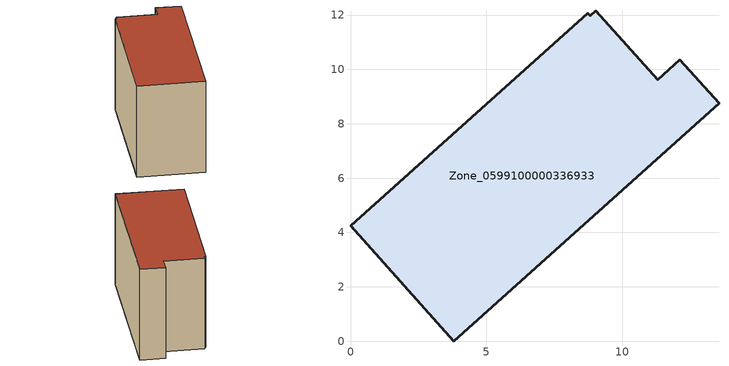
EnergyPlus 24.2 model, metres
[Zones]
Zone_0599100000336933
 floor ground (C_G): 8.82,11.98 9.03,12.16 11.3,9.62 12.12,10.36 13.56,8.75 3.79,0 0,4.25 8.73,12.07 z0
 wall outside (C_F): 0,4.25 3.79,0 13.56,8.75 12.12,10.36 11.3,9.62 9.03,12.16 8.82,11.98 8.73,12.07 0,4.25 z0:8.44
 roof outside (C_R): 8.82,11.98 8.73,12.07 0,4.25 3.79,0 13.56,8.75 12.12,10.36 11.3,9.62 9.03,12.16 z8.44
[BUILDING]
Pand.0599100000336933: North Axis=0; Terrain=City; Loads Convergence Tolerance Value=0.04; Temperature Convergence Tolerance Value=0.4; Solar Distribution=FullExterior; Maximum Number of Warmup Days=25; Minimum Number of Warmup Days=1
[Site:Location]
Rotterdam.The.Hague.AP_ZH_NLD Design_Conditions: Latitude=51.96; Longitude=4.45; Time Zone=1; Elevation=-4.5
[SITE:GROUNDTEMPERATURE:BUILDINGSURFACE]
18, 18, 18, 18, 18, 18, 18, 18, 18, 18, 18, 18
[MATERIAL] Thermal Absorptance=0.9; Solar Absorptance=0.7; Visible Absorptance=0.7
Name | Roughness | Thickness | Conductivity | Density | Specific Heat
G.TC.1975-1991 | MediumSmooth | 0.15 | 0.288461 | 540 | 1210
F.TC.1975-1991 | Rough | 0.3 | 0.230769 | 1920 | 840
R.TC.1975-1991 | MediumRough | 0.2 | 0.153846 | 1500 | 1000
[CONSTRUCTION]
C_G: G.TC.1975-1991
C_F: F.TC.1975-1991
C_R: R.TC.1975-1991
[ZONE]
Zone_0599100000336933: Type=1; Multiplier=1; Ceiling Height=Autocalculate; Volume=Autocalculate; Floor Area=autocalculate; Part of Total Floor Area=Yes
[ZONEINFILTRATION:DESIGNFLOWRATE]
Infil_Zone_0599100000336933: Zone or ZoneList or Space or SpaceList=Zone_0599100000336933; Schedule=AlwaysOn; Design Flow Rate Calculation Method=Flow/Area; Flow Rate per Floor Area=0.003; Constant Term Coefficient=1; Temperature Term Coefficient=0; Velocity Term Coefficient=0; Velocity Squared Term Coefficient=0
[HVACTEMPLATE:ZONE:IDEALLOADSAIRSYSTEM]
Zone_0599100000336933: Maximum Heating Supply Air Temperature=50; Minimum Cooling Supply Air Temperature=13; Maximum Heating Supply Air Humidity Ratio=0.0156; Minimum Cooling Supply Air Humidity Ratio=0.0077; Heating Limit=NoLimit; Cooling Limit=NoLimit; Dehumidification Control Type=ConstantSensibleHeatRatio; Cooling Sensible Heat Ratio=0.7; Dehumidification Setpoint=60; Humidification Control Type=None; Humidification Setpoint=30; Outdoor Air Method=None; Outdoor Air Flow Rate per Person=0.00944; Outdoor Air Flow Rate per Zone Floor Area=0; Outdoor Air Flow Rate per Zone=0; Demand Controlled Ventilation Type=None; Outdoor Air Economizer Type=NoEconomizer; Heat Recovery Type=None; Sensible Heat Recovery Effectiveness=0.7; Latent Heat Recovery Effectiveness=0.65
[ZONECONTROL:THERMOSTAT]
ThermostatControl_Zone_0599100000336933: Zone or ZoneList=Zone_0599100000336933; Control Type Schedule=DualSetpointControlType; Control 1=Thermostat_Zone_0599100000336933; Temperature Difference Between Cutout And Setpoint=0
[THERMOSTATSETPOINT:DUALSETPOINT]
Thermostat_Zone_0599100000336933: Heating Setpoint Temperature Schedule=HeatingSetpoint_Zone_0599100000336933; Cooling Setpoint Temperature Schedule=CoolingSetpoint_Zone_0599100000336933
[SCHEDULE:COMPACT]
HeatingSetpoint_Zone_0599100000336933: Through: 12/31, For: AllDays, Until: 24:00, 21
CoolingSetpoint_Zone_0599100000336933: Through: 12/31, For: AllDays, Until: 24:00, 24
DualSetpointControlType: Through: 12/31, For: AllDays, Until: 24:00, 4
AlwaysOn: Through: 12/31, For: AllDays, Until: 24:00, 1
